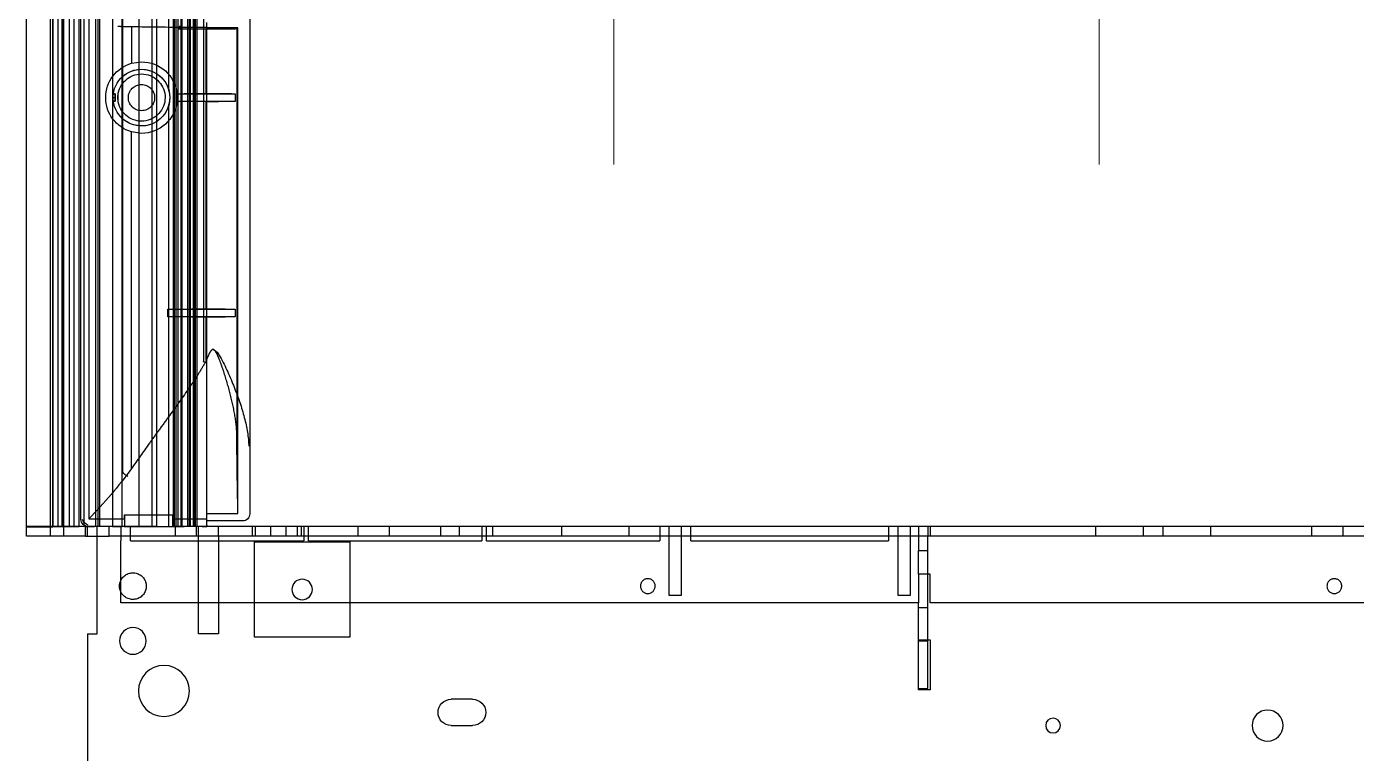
# Model space of a CAD drawing. Extents: x 2698 to 184165, y 3805 to 33846.
# Drawn here: x 162654.11 to 162682, y 29816.48 to 29831.73 of the extents above; entities that cross this region are included whole.
import ezdxf

# ---------------------------------------------------------------- set-up
doc = ezdxf.new("R2010")
doc.units = 0
doc.header["$LTSCALE"] = 2
doc.linetypes.add('HIDDEN2', pattern=[4.7625, 3.175, -1.5875])
doc.layers.get('0').update_dxf_attribs({"color": 252, "linetype": 'CONTINUOUS'})
doc.layers.add('_MCA-0-MIM', color=252, linetype='CONTINUOUS', lineweight=18)
for name, color, linetype in [('JONC_ISOGAINE_20', 252, 'CONTINUOUS'), ('Planogram', 252, 'CONTINUOUS'), ('PROFIL_ALCAN_20°', 252, 'CONTINUOUS'), ('X1A4174D', 252, 'CONTINUOUS'), ('X1A4184', 252, 'CONTINUOUS'), ('X1B4005C', 252, 'CONTINUOUS'), ('X1B4006A', 252, 'CONTINUOUS')]:
    doc.layers.add(name, color=color, linetype=linetype)
doc.styles.get("Standard").update_dxf_attribs({"font": 'arial.ttf'})

# ---------------------------------------------------------------- blocks, each defined once
blk = doc.blocks.new('250 cm kasa')
at = {"ltscale": 25.4}
for p, q in [((34.07, 228.421), (34.07, 126.865)), ((44.244, 228.262), (44.244, 126.865))]:
    blk.add_line(p, q, dxfattribs=at)
at = {"layer": 'JONC_ISOGAINE_20', "linetype": 'HIDDEN2', "ltscale": 25.4}
for p, q in [((55.812, 119.268), (55.812, 239.741)), ((56.064, 119.268), (56.064, 238.904)), ((55.564, 119.268), (55.564, 238.722)), ((55.817, 119.268), (55.817, 237.157)), ((55.464, 119.268), (55.464, 237.031)), ((55.464, 119.268), (55.817, 119.268)), ((55.817, 119.268), (56.015, 119.268))]:
    blk.add_line(p, q, dxfattribs=at)
at = {"layer": 'JONC_ISOGAINE_20', "linetype": 'Continuous', "ltscale": 25.4}
for p, q in [((56.564, 119.268), (56.564, 236.944)), ((56.034, 119.268), (56.015, 119.268)), ((56.564, 119.268), (56.034, 119.268))]:
    blk.add_line(p, q, dxfattribs=at)
at = {"layer": 'PROFIL_ALCAN_20°', "linetype": 'HIDDEN2', "ltscale": 25.4}
for p, q in [((53.484, 119.271), (53.484, 240.271)), ((53.929, 119.271), (53.929, 240.016)), ((54.204, 119.271), (54.204, 240.143)), ((54.754, 119.271), (54.754, 240.143)), ((55.029, 119.271), (55.029, 240.016)), ((55.664, 119.271), (55.664, 238.824)), ((56.014, 119.271), (56.014, 238.906)), ((55.114, 119.271), (55.114, 238.702)), ((52.984, 119.271), (52.984, 237.803)), ((53.024, 119.271), (53.024, 237.739)), ((53.064, 119.271), (53.064, 237.739)), ((53.124, 119.271), (53.124, 237.676)), ((53.137, 119.271), (53.137, 237.792)), ((53.144, 119.271), (53.144, 237.689)), ((53.304, 119.271), (53.304, 237.689)), ((53.311, 237.792), (53.311, 119.271)), ((53.324, 119.271), (53.324, 237.676)), ((53.384, 119.271), (53.384, 237.739)), ((53.424, 119.271), (53.424, 237.739)), ((53.184, 119.271), (53.184, 237.211)), ((53.584, 128.412), (53.584, 237.23)), ((53.834, 119.272), (53.834, 237.23)), ((55.9, 119.271), (55.9, 237.148)), ((55.364, 236.997), (55.364, 119.271)), ((53.034, 119.271), (53.034, 236.776)), ((55.064, 119.271), (55.064, 236.776)), ((53.459, 119.272), (53.459, 131.271)), ((52.784, 119.548), (52.784, 129.736)), ((54.559, 127.84), (54.559, 128.705)), ((53.584, 119.271), (53.584, 128.12)), ((54.559, 119.272), (54.559, 119.422)), ((54.034, 119.271), (53.861, 119.271))]:
    blk.add_line(p, q, dxfattribs=at)
at = {"layer": 'PROFIL_ALCAN_20°', "linetype": 'Continuous', "ltscale": 25.4}
for p, q in [((55.784, 119.271), (55.784, 236.303)), ((56.01, 119.271), (56.01, 236.461)), ((54.559, 128.705), (54.559, 131.271)), ((54.559, 119.422), (54.559, 127.84)), ((52.784, 119.271), (52.784, 119.272)), ((52.884, 119.271), (52.784, 119.271)), ((52.884, 119.271), (53.259, 119.271)), ((53.459, 119.271), (53.259, 119.271)), ((53.459, 119.271), (53.459, 119.272)), ((53.534, 119.271), (53.459, 119.271)), ((53.834, 119.271), (53.534, 119.271)), ((53.834, 119.271), (53.834, 119.272)), ((53.861, 119.271), (53.834, 119.271)), ((54.559, 119.271), (54.559, 119.272)), ((54.759, 119.271), (54.559, 119.271)), ((54.759, 119.271), (55.137, 119.271)), ((55.294, 119.271), (55.137, 119.271)), ((55.294, 119.271), (55.784, 119.271)), ((55.784, 119.271), (56.009, 119.271)), ((56.009, 119.271), (56.01, 119.271))]:
    blk.add_line(p, q, dxfattribs=at)
at = {"layer": 'X1A4174D', "linetype": 'Continuous', "ltscale": 25.4}
for p, q in [((3.984, 119.271), (38.034, 119.271)), ((38.034, 119.271), (38.284, 119.271)), ((38.034, 119.271), (38.034, 118.971)), ((38.284, 119.271), (38.484, 119.271)), ((38.284, 118.971), (38.284, 119.271)), ((38.484, 119.271), (42.634, 119.271)), ((38.484, 119.271), (38.484, 118.971)), ((42.634, 119.271), (42.834, 119.271)), ((42.634, 118.971), (42.634, 119.271)), ((42.834, 119.271), (43.084, 119.271)), ((42.834, 119.271), (42.834, 118.971)), ((43.084, 119.271), (43.284, 119.271)), ((43.084, 118.971), (43.084, 119.271)), ((43.284, 119.271), (46.917, 119.271)), ((43.284, 119.271), (43.284, 118.971)), ((46.917, 119.271), (47.017, 119.271)), ((46.917, 118.971), (46.917, 119.271)), ((47.017, 119.271), (50.651, 119.271)), ((47.017, 119.271), (47.017, 118.971)), ((50.651, 119.271), (50.751, 119.271)), ((50.651, 118.971), (50.651, 119.271)), ((50.751, 119.271), (52.784, 119.271)), ((50.751, 119.271), (50.751, 118.971)), ((53.861, 119.271), (54.384, 119.271)), ((54.384, 119.271), (54.559, 119.271)), ((54.384, 118.971), (54.384, 119.271)), ((54.584, 119.271), (54.584, 118.971)), ((54.834, 119.071), (54.834, 119.271)), ((55.328, 119.071), (55.328, 119.271)), ((55.328, 119.271), (55.784, 119.271)), ((55.784, 119.071), (55.784, 119.271)), ((55.784, 119.271), (56.009, 119.271)), ((56.066, 119.071), (56.066, 119.268)), ((56.564, 119.071), (56.564, 119.268)), ((38.034, 119.071), (38.284, 119.071)), ((38.034, 118.971), (38.034, 117.821)), ((38.284, 117.821), (38.284, 118.971)), ((38.484, 119.071), (42.634, 119.071)), ((42.634, 118.971), (38.484, 118.971)), ((42.834, 119.071), (43.084, 119.071)), ((42.834, 118.971), (42.834, 117.821)), ((43.084, 117.821), (43.084, 118.971)), ((43.284, 119.071), (46.917, 119.071)), ((46.917, 118.971), (43.284, 118.971)), ((47.017, 119.071), (50.651, 119.071)), ((50.651, 118.971), (47.017, 118.971)), ((50.751, 119.071), (54.384, 119.071)), ((54.384, 118.971), (50.751, 118.971)), ((52.539, 119.071), (52.539, 118.971)), ((52.959, 118.971), (52.959, 119.071)), ((54.584, 119.071), (54.834, 119.071)), ((54.584, 117.671), (54.584, 118.971)), ((55.328, 119.071), (54.834, 119.071)), ((55.084, 118.971), (55.084, 119.071)), ((55.084, 117.021), (55.084, 118.971)), ((55.328, 119.071), (55.784, 119.071)), ((55.784, 119.071), (56.066, 119.071)), ((56.066, 119.071), (56.564, 119.071)), ((37.609, 117.671), (37.609, 118.271)), ((37.609, 118.271), (37.859, 118.271)), ((37.859, 118.271), (37.859, 117.671)), ((38.034, 117.821), (38.284, 117.821)), ((42.834, 117.821), (43.084, 117.821)), ((3.984, 117.671), (37.609, 117.671)), ((37.859, 117.671), (54.584, 117.671)), ((49.784, 117.671), (49.784, 116.951)), ((51.784, 116.951), (51.784, 117.671)), ((52.539, 117.671), (52.539, 117.021)), ((52.959, 117.021), (52.959, 117.671)), ((37.659, 116.896), (37.609, 116.896)), ((37.609, 116.896), (37.609, 115.846)), ((49.784, 116.951), (51.784, 116.951)), ((52.539, 117.021), (52.959, 117.021)), ((55.284, 117.021), (55.084, 117.021)), ((55.284, 117.021), (55.284, 95.271)), ((37.609, 115.846), (37.859, 115.846)), ((37.859, 115.846), (37.859, 115.871)), ((47.209, 115.646), (47.659, 115.646)), ((47.659, 115.096), (47.209, 115.096))]:
    blk.add_line(p, q, dxfattribs=at)
at = {"layer": 'X1A4174D', "linetype": 'HIDDEN2', "ltscale": 25.4}
for p, q in [((28.959, 119.271), (28.959, 119.071)), ((29.609, 119.071), (29.609, 119.271)), ((31.734, 119.271), (31.734, 119.071)), ((32.734, 119.271), (32.734, 119.071)), ((33.134, 119.071), (33.134, 119.271)), ((34.134, 119.071), (34.134, 119.271)), ((37.609, 119.271), (37.609, 119.071)), ((37.859, 119.271), (37.859, 119.071)), ((43.934, 119.271), (43.934, 119.071)), ((45.334, 119.071), (45.334, 119.271)), ((46.784, 119.071), (46.784, 119.271)), ((47.484, 119.071), (47.484, 119.271)), ((47.884, 119.271), (47.884, 119.071)), ((48.959, 119.271), (48.959, 119.071)), ((49.609, 119.071), (49.609, 119.271)), ((50.804, 119.271), (50.804, 119.071)), ((50.884, 119.071), (50.884, 119.271)), ((51.129, 119.271), (51.129, 119.071)), ((51.439, 119.071), (51.439, 119.271)), ((51.764, 119.071), (51.764, 119.271)), ((51.834, 119.271), (51.834, 119.071)), ((52.539, 119.071), (52.539, 119.271)), ((52.959, 119.071), (52.959, 119.271)), ((53.009, 119.271), (53.009, 119.071)), ((53.439, 119.071), (53.439, 119.271)), ((53.834, 119.271), (53.861, 119.271)), ((55.084, 119.071), (55.084, 119.271)), ((55.284, 119.071), (55.284, 119.271)), ((55.328, 119.271), (55.294, 119.271)), ((56.009, 119.271), (56.066, 119.271)), ((56.066, 119.268), (56.066, 119.271)), ((56.066, 119.271), (56.564, 119.271)), ((3.984, 119.071), (38.034, 119.071)), ((38.284, 119.071), (38.484, 119.071)), ((42.634, 119.071), (42.834, 119.071)), ((43.084, 119.071), (43.284, 119.071)), ((46.917, 119.071), (47.017, 119.071)), ((51.784, 118.951), (49.784, 118.951)), ((49.784, 118.951), (49.784, 117.671)), ((50.651, 119.071), (50.751, 119.071)), ((51.784, 117.671), (51.784, 118.951)), ((52.539, 118.971), (52.539, 117.671)), ((52.959, 117.671), (52.959, 118.971)), ((54.384, 119.071), (54.584, 119.071)), ((37.859, 116.896), (37.659, 116.896))]:
    blk.add_line(p, q, dxfattribs=at)
for centre in [(29.134, 118.021), (43.534, 118.021)]:
    blk.add_circle(centre, 0.155, dxfattribs=at)
at = {"layer": 'X1A4174D', "linetype": 'Continuous', "ltscale": 25.4}
for centre, radius in [((50.784, 117.951), 0.215), ((54.334, 116.871), 0.28), ((53.684, 115.821), 0.535), ((30.534, 115.096), 0.325), ((35.034, 115.096), 0.155)]:
    blk.add_circle(centre, radius, dxfattribs=at)
at = {"layer": 'X1A4174D', "linetype": 'HIDDEN2', "ltscale": 25.4}
blk.add_arc((54.334, 118.021), 0.28, 26.7655, 333.2345, dxfattribs=at)
at = {"layer": 'X1A4174D', "linetype": 'Continuous', "ltscale": 25.4}
for centre, radius, start, end in [((54.334, 118.021), 0.28, 0, 26.7655), ((54.334, 118.021), 0.28, 333.2345, 0), ((47.209, 115.371), 0.275, 90, 270), ((47.659, 115.371), 0.275, 270, 90)]:
    blk.add_arc(centre, radius, start, end, dxfattribs=at)
at = {"layer": 'X1A4184', "linetype": 'HIDDEN2', "ltscale": 25.4}
for p, q in [((37.659, 119.271), (37.659, 119.071)), ((37.659, 118.771), (37.659, 119.071)), ((37.859, 119.071), (37.859, 118.771)), ((37.659, 118.271), (37.659, 118.771)), ((37.859, 118.771), (37.659, 118.771)), ((37.859, 118.271), (37.859, 118.771)), ((37.859, 116.871), (37.659, 116.871))]:
    blk.add_line(p, q, dxfattribs=at)
at = {"layer": 'X1A4184', "linetype": 'Continuous', "ltscale": 25.4}
for p, q in [((37.659, 117.571), (37.659, 118.271)), ((37.659, 115.871), (37.659, 117.571)), ((37.859, 117.571), (37.659, 117.571)), ((37.859, 117.571), (37.859, 117.671)), ((37.859, 115.871), (37.859, 117.571)), ((37.859, 115.871), (37.659, 115.871))]:
    blk.add_line(p, q, dxfattribs=at)
at = {"layer": 'X1B4005C', "linetype": 'Continuous', "ltscale": 25.4}
for p, q in [((51.884, 132.122), (51.884, 119.537)), ((52.856, 132.122), (52.856, 122.735)), ((54.544, 128.72), (54.544, 132.121)), ((55.423, 119.412), (55.423, 132.121)), ((54.699, 128.345), (54.744, 128.345)), ((54.699, 128.197), (54.744, 128.197)), ((54.544, 120.413), (54.544, 127.822)), ((54.544, 120.409), (54.544, 120.413)), ((52.032, 119.388), (52.784, 119.388)), ((52.784, 119.302), (52.784, 119.422)), ((52.784, 119.302), (52.784, 119.272)), ((52.784, 119.272), (53.494, 119.272)), ((54.514, 119.272), (53.494, 119.272)), ((54.514, 119.272), (55.285, 119.272))]:
    blk.add_line(p, q, dxfattribs=at)
at = {"layer": 'X1B4005C', "linetype": 'HIDDEN2', "ltscale": 25.4}
for p, q in [((55.258, 130.219), (55.258, 119.436)), ((52.131, 129.736), (52.784, 129.736)), ((52.131, 119.548), (52.131, 129.736)), ((52.154, 129.713), (52.131, 129.736)), ((52.154, 129.713), (52.154, 121.17)), ((52.784, 129.736), (52.784, 129.846)), ((52.784, 129.739), (53.346, 129.739)), ((52.795, 128.356), (52.795, 129.705)), ((53.346, 129.739), (53.346, 129.774)), ((53.346, 129.774), (53.377, 129.743)), ((53.346, 129.739), (53.377, 129.708)), ((53.377, 129.708), (53.377, 129.743)), ((54.364, 129.755), (54.364, 128.991)), ((54.364, 128.991), (54.154, 129.021)), ((53.408, 128.351), (52.188, 128.351)), ((52.188, 128.351), (52.188, 128.191)), ((53.408, 128.353), (53.408, 128.351)), ((54.699, 128.271), (54.699, 128.345)), ((52.188, 128.191), (53.408, 128.191)), ((52.795, 123.837), (52.795, 128.186)), ((53.408, 128.191), (53.408, 128.189)), ((54.699, 128.197), (54.699, 128.271)), ((54.154, 127.521), (54.364, 127.551)), ((54.364, 120.486), (54.364, 127.551)), ((53.6, 123.831), (52.188, 123.831)), ((52.188, 123.831), (52.188, 123.671)), ((52.188, 123.671), (53.6, 123.671)), ((52.795, 122.759), (52.795, 123.666)), ((53.6, 123.671), (53.6, 123.831)), ((52.784, 119.548), (52.131, 119.548)), ((52.784, 119.537), (52.784, 119.548)), ((52.784, 119.422), (52.784, 119.537)), ((53.497, 119.436), (52.784, 119.436)), ((53.497, 119.52), (53.497, 119.436)), ((54.511, 119.52), (53.497, 119.52)), ((53.497, 119.422), (53.497, 119.436)), ((53.504, 119.52), (53.504, 119.272)), ((54.504, 119.272), (54.504, 119.52)), ((54.511, 119.436), (54.511, 119.52)), ((55.258, 119.436), (54.511, 119.436)), ((54.511, 119.436), (54.511, 119.422))]:
    blk.add_line(p, q, dxfattribs=at)
for centre, radius, start, end in [((54.154, 128.271), 0.75, 90, 173.7487), ((54.154, 128.271), 0.75, 286.2608, 73.7392), ((54.154, 128.271), 0.75, 173.8768, 186.1232), ((54.154, 128.271), 0.275, 90, 270), ((54.154, 128.271), 0.275, 270, 90), ((54.154, 128.271), 0.75, 186.2513, 270), ((61.799, 125.907), 9.201, 216.0916, 224.691)]:
    blk.add_arc(centre, radius, start, end, dxfattribs=at)
at = {"layer": 'X1B4005C', "linetype": 'Continuous', "ltscale": 25.4}
for centre, radius, start, end in [((54.154, 128.271), 0.595, 90, 270), ((54.154, 128.271), 0.595, 49.0448, 90), ((54.154, 128.271), 0.595, 310.9552, 49.0448), ((54.154, 128.271), 0.595, 270, 310.9552), ((52.235, 123.952), 1.373, 295.1882, 296.7063), ((54.305, 120.592), 0.301, 296.0527, 322.5126), ((52.032, 119.537), 0.149, 180, 270.0174), ((55.274, 119.421), 0.149, 270.0449, 0.4948), ((55.201, 119.495), 0.207, 290.7064, 338.9945)]:
    blk.add_arc(centre, radius, start, end, dxfattribs=at)
at = {"layer": 'X1B4005C', "linetype": 'HIDDEN2', "ltscale": 25.4}
for centre, major_axis, start_param, end_param in [((52.654, 129.713), (0.5, 0), 3.159046, 4.712389), ((52.654, 129.713), (0.5, 0), 4.712389, 4.998063), ((52.144, 129.757), (3.05, 0), 4.927454, 5.128636), ((52.144, 129.792), (3.05, 0), 5.128636, 5.527656), ((48.294, 129.86), (8.549, 0), 5.501824, 5.550472), ((52.654, 128.348), (-0.5, 0), 4.712389, 5.914917), ((52.654, 128.348), (0.5, 0), 1.285122, 1.570796), ((52.144, 128.304), (3.05, 0), 1.143277, 1.355732), ((52.654, 128.194), (-0.5, 0), 0.368268, 1.570796), ((52.654, 128.194), (-0.5, 0), 1.570796, 1.85647), ((52.144, 128.238), (3.05, 0), 4.927454, 5.139908), ((52.654, 123.828), (-0.5, 0), 4.712389, 5.914917), ((52.654, 123.675), (-0.5, 0), 0.368268, 1.570796), ((52.654, 123.828), (0.5, 0), 1.285122, 1.570796), ((52.654, 123.675), (-0.5, 0), 1.570796, 1.85647), ((52.144, 123.785), (3.05, 0), 1.073108, 1.355732), ((52.144, 123.718), (3.05, 0), 4.927454, 5.210077), ((52.08, 123.294), (0, -4.75), 0.662052, 1.107241), ((53.494, 119.422), (0, 0.15), 3.138638, 4.712389), ((54.514, 119.422), (0, 0.15), 1.570796, 3.144547)]:
    blk.add_ellipse(centre, major_axis=major_axis, ratio=0.017455, start_param=start_param, end_param=end_param, dxfattribs=at)
at = {"layer": 'X1B4005C', "linetype": 'Continuous', "ltscale": 25.4}
for points, knots in [([(52.654, 122.983), (52.651, 122.983), (52.649, 122.982), (52.638, 122.981), (52.63, 122.978), (52.608, 122.967), (52.596, 122.956), (52.574, 122.934), (52.564, 122.922), (52.537, 122.885), (52.521, 122.86), (52.475, 122.782), (52.448, 122.729), (52.395, 122.622), (52.37, 122.569), (52.298, 122.408), (52.253, 122.301), (52.169, 122.088), (52.129, 121.982), (52.057, 121.77), (52.025, 121.664), (51.97, 121.455), (51.947, 121.352), (51.915, 121.151), (51.905, 121.052), (51.904, 120.956)], [0, 0, 0, 0, 0.002913, 0.002913, 0.012409, 0.012409, 0.031402, 0.031402, 0.050394, 0.050394, 0.088378, 0.088378, 0.164346, 0.164346, 0.240315, 0.240315, 0.392252, 0.392252, 0.544189, 0.544189, 0.696126, 0.696126, 0.848063, 0.848063, 1, 1, 1, 1]), ([(52.853, 122.725), (52.853, 122.725), (52.854, 122.726), (52.855, 122.727), (52.856, 122.73), (52.856, 122.732), (52.856, 122.734), (52.856, 122.735)], [0, 0, 0, 0, 0.134911, 0.29178, 0.483864, 0.718568, 1, 1, 1, 1])]:
    blk.add_open_spline(points, degree=3, knots=knots, dxfattribs=at)
at = {"layer": 'X1B4005C', "linetype": 'HIDDEN2', "ltscale": 25.4}
for points, knots in [([(52.154, 121.17), (52.155, 121.319), (52.173, 121.47), (52.224, 121.774), (52.259, 121.929), (52.341, 122.24), (52.388, 122.396), (52.465, 122.63), (52.493, 122.707), (52.538, 122.823), (52.554, 122.861), (52.583, 122.916), (52.593, 122.934), (52.617, 122.968), (52.633, 122.986), (52.654, 122.986)], [0, 0, 0, 0, 0.25, 0.25, 0.5, 0.5, 0.75, 0.75, 0.875, 0.875, 0.9375, 0.9375, 0.96875, 0.96875, 1, 1, 1, 1]), ([(52.654, 122.986), (52.66, 122.986), (52.666, 122.984), (52.676, 122.979), (52.681, 122.975), (52.693, 122.964), (52.701, 122.955), (52.72, 122.926), (52.731, 122.906), (52.761, 122.844), (52.778, 122.801), (52.795, 122.759)], [0, 0, 0, 0, 0.0625, 0.0625, 0.125, 0.125, 0.25, 0.25, 0.5, 0.5, 1, 1, 1, 1]), ([(52.795, 122.759), (52.823, 122.704), (52.853, 122.651), (52.915, 122.547), (52.947, 122.496), (53.044, 122.343), (53.111, 122.244), (53.313, 121.951), (53.451, 121.76), (53.655, 121.479), (53.723, 121.385), (53.857, 121.2), (53.923, 121.108), (54.119, 120.836), (54.245, 120.659), (54.364, 120.486)], [0, 0, 0, 0, 0.0625, 0.0625, 0.125, 0.125, 0.25, 0.25, 0.5, 0.5, 0.625, 0.625, 0.75, 0.75, 1, 1, 1, 1])]:
    blk.add_open_spline(points, degree=3, knots=knots, dxfattribs=at)
at = {"layer": 'X1B4006A', "linetype": 'Continuous', "ltscale": 25.4}
blk.add_line((54.544, 127.822), (54.544, 128.72), dxfattribs=at)
at = {"layer": 'X1B4006A', "linetype": 'HIDDEN2', "ltscale": 25.4}
for p, q in [((54.64, 128.176), (54.64, 128.366)), ((54.649, 128.271), (54.64, 128.366)), ((54.704, 128.35), (54.743, 128.35)), ((54.704, 128.271), (54.704, 128.35)), ((54.64, 128.176), (54.649, 128.271)), ((54.749, 128.271), (54.704, 128.271)), ((54.704, 128.192), (54.704, 128.271)), ((54.704, 128.192), (54.743, 128.192))]:
    blk.add_line(p, q, dxfattribs=at)
at = {"layer": 'X1B4006A', "linetype": 'Continuous', "ltscale": 25.4}
for start, end in [(49.0302, 180), (0, 49.0302), (180, 310.9698), (310.9698, 0)]:
    blk.add_arc((54.154, 128.271), 0.595, start, end, dxfattribs=at)
at = {"layer": 'X1B4006A', "linetype": 'HIDDEN2', "ltscale": 25.4}
for radius, start, end in [(0.496, 11.0089, 180), (0.495, 180, 348.9911)]:
    blk.add_arc((54.154, 128.271), radius, start, end, dxfattribs=at)
at = {"layer": 'Planogram'}
for tag, p, height in [('KILITLI', (5.016, 93.53), 0.1), ('ALAN', (5.016, 92.53), 0.5), ('TIP', (5.016, 91.53), 0.5), ('ALT_TIP', (5.016, 90.53), 0.5), ('TANIM', (5.016, 89.53), 0.5), ('ALT_TANIM', (5.016, 88.53), 0.5), ('KAPAK', (5.016, 87.53), 0.5), ('YAPI', (5.016, 86.53), 0.5), ('KULLANIM_SEKLI', (5.016, 85.53), 0.5), ('KULLANIM', (5.016, 84.53), 0.5), ('DERINLIK', (5.016, 83.53), 0.5), ('UZUNLUK', (5.016, 82.53), 0.5), ('YUKSEKLIK', (5.016, 81.53), 0.5)]:
    blk.add_attdef(tag, p, '', height=height, dxfattribs=at)
blk = doc.blocks.new('ZEMİN KAT')
at = {"linetype": 'Continuous', "xscale": -1}
blk.add_blockref('250 cm kasa', (170137.235, 29701.972), dxfattribs=at)
for tag, p in [('PLN_ID', (172923.071, 31560.205)), ('FORMAT', (174194.753, 31176.896)), ('UNITE_SAYISI', (174194.947, 31176.653)), ('PLANOGRAM_ADI', (174195.276, 31176.24)), ('GRUP', (174195.113, 31176.44)), ('PLN_ID', (173932.962, 31088.798)), ('FORMAT', (173764.03, 30846.269)), ('UNITE_SAYISI', (173764.224, 30846.027)), ('PLANOGRAM_ADI', (173764.554, 30845.614)), ('GRUP', (173764.39, 30845.814)), ('PLN_ID', (173765.431, 30824.232)), ('PLN_ID', (173999.902, 30002.656)), ('FORMAT', (170580.585, 29917.484)), ('UNITE_SAYISI', (170580.779, 29917.241)), ('PLANOGRAM_ADI', (170581.108, 29916.829)), ('GRUP', (170580.944, 29917.028)), ('PLN_ID', (170581.986, 29895.446)), ('FORMAT', (169488.772, 29510.59)), ('UNITE_SAYISI', (169488.966, 29510.348)), ('PLANOGRAM_ADI', (169489.295, 29509.935)), ('GRUP', (169489.132, 29510.135)), ('PLN_ID', (169490.173, 29488.553)), ('FORMAT', (173143.412, 29324.401)), ('UNITE_SAYISI', (173143.606, 29324.158)), ('PLANOGRAM_ADI', (173143.935, 29323.746)), ('GRUP', (173143.772, 29323.945)), ('PLN_ID', (173144.813, 29302.363))]:
    blk.add_attdef(tag, p, '', height=0.162, rotation=35.4182)
at = {"color": 252}
for tag, p in [('FORMAT', (173517.626, 30361.883)), ('UNITE_SAYISI', (173517.821, 30361.641)), ('PLANOGRAM_ADI', (173518.15, 30361.228)), ('GRUP', (173517.986, 30361.428)), ('PLN_ID', (173519.027, 30339.846)), ('UNITE_SAYISI', (174014.903, 29570.973)), ('FORMAT', (174014.709, 29571.216)), ('PLANOGRAM_ADI', (174015.232, 29570.561)), ('GRUP', (174015.068, 29570.76)), ('PLN_ID', (174016.11, 29549.178))]:
    blk.add_attdef(tag, p, '', height=0.162, rotation=35.4182, dxfattribs=at)
at = {"layer": 'Planogram'}
for tag, p, height, rotation in [('YUKSEKLIK', (172905.049, 31699.573), 0.5, 180), ('YUKSEKLIK', (173410.049, 31699.573), 0.5, 180), ('UZUNLUK', (172905.049, 31698.573), 0.5, 180), ('UZUNLUK', (173410.049, 31698.573), 0.5, 180), ('DERINLIK', (172905.049, 31697.573), 0.5, 180), ('DERINLIK', (173410.049, 31697.573), 0.5, 180), ('KULLANIM', (172905.049, 31696.573), 0.5, 180), ('KULLANIM', (173410.049, 31696.573), 0.5, 180), ('KULLANIM_SEKLI', (172905.049, 31695.573), 0.5, 180), ('KULLANIM_SEKLI', (173410.049, 31695.573), 0.5, 180), ('YAPI', (172905.049, 31694.573), 0.5, 180), ('YAPI', (173410.049, 31694.573), 0.5, 180), ('KAPAK', (172905.049, 31693.573), 0.5, 180), ('KAPAK', (173410.049, 31693.573), 0.5, 180), ('ALT_TANIM', (172905.049, 31692.573), 0.5, 180), ('ALT_TANIM', (173410.049, 31692.573), 0.5, 180), ('TANIM', (172905.049, 31691.573), 0.5, 180), ('TANIM', (173410.049, 31691.573), 0.5, 180), ('ALT_TIP', (172905.049, 31690.573), 0.5, 180), ('ALT_TIP', (173410.049, 31690.573), 0.5, 180), ('TIP', (172905.049, 31689.573), 0.5, 180), ('TIP', (173410.049, 31689.573), 0.5, 180), ('ALAN', (172905.049, 31688.573), 0.5, 180), ('ALAN', (173410.049, 31688.573), 0.5, 180), ('KILITLI', (172905.049, 31687.573), 0.1, 180), ('KILITLI', (173410.049, 31687.573), 0.1, 180), ('YUKSEKLIK', (173413.391, 31616), 0.5, 270), ('UZUNLUK', (173414.391, 31616), 0.5, 270), ('DERINLIK', (173415.391, 31616), 0.5, 270), ('KULLANIM', (173416.391, 31616), 0.5, 270), ('KULLANIM_SEKLI', (173417.391, 31616), 0.5, 270), ('YAPI', (173418.391, 31616), 0.5, 270), ('KAPAK', (173419.391, 31616), 0.5, 270), ('ALT_TANIM', (173420.391, 31616), 0.5, 270), ('TANIM', (173421.391, 31616), 0.5, 270), ('ALT_TIP', (173422.391, 31616), 0.5, 270), ('TIP', (173423.391, 31616), 0.5, 270), ('ALAN', (173424.391, 31616), 0.5, 270), ('KILITLI', (173425.391, 31616), 0.1, 270), ('YUKSEKLIK', (173511.98, 31599.425), 0.5, 180), ('YUKSEKLIK', (174141.98, 31599.425), 0.5, 180), ('UZUNLUK', (173511.98, 31598.425), 0.5, 180), ('UZUNLUK', (174141.98, 31598.425), 0.5, 180), ('DERINLIK', (173511.98, 31597.425), 0.5, 180), ('DERINLIK', (174141.98, 31597.425), 0.5, 180), ('KULLANIM', (173511.98, 31596.425), 0.5, 180), ('KULLANIM', (174141.98, 31596.425), 0.5, 180), ('KULLANIM_SEKLI', (173511.98, 31595.425), 0.5, 180), ('KULLANIM_SEKLI', (174141.98, 31595.425), 0.5, 180), ('YAPI', (173511.98, 31594.425), 0.5, 180), ('YAPI', (174141.98, 31594.425), 0.5, 180), ('KAPAK', (173511.98, 31593.425), 0.5, 180), ('KAPAK', (174141.98, 31593.425), 0.5, 180), ('ALT_TANIM', (173511.98, 31592.425), 0.5, 180), ('ALT_TANIM', (174141.98, 31592.425), 0.5, 180), ('TANIM', (173511.98, 31591.425), 0.5, 180), ('TANIM', (174141.98, 31591.425), 0.5, 180), ('ALT_TIP', (173511.98, 31590.425), 0.5, 180), ('ALT_TIP', (174141.98, 31590.425), 0.5, 180), ('TIP', (173511.98, 31589.425), 0.5, 180), ('TIP', (174141.98, 31589.425), 0.5, 180), ('ALAN', (173511.98, 31588.425), 0.5, 180), ('ALAN', (174141.98, 31588.425), 0.5, 180), ('KILITLI', (173511.98, 31587.425), 0.1, 180), ('KILITLI', (174141.98, 31587.425), 0.1, 180), ('YUKSEKLIK', (173413.391, 31517), 0.5, 270), ('UZUNLUK', (173414.391, 31517), 0.5, 270), ('DERINLIK', (173415.391, 31517), 0.5, 270), ('KULLANIM', (173416.391, 31517), 0.5, 270), ('KULLANIM_SEKLI', (173417.391, 31517), 0.5, 270), ('YAPI', (173418.391, 31517), 0.5, 270), ('KAPAK', (173419.391, 31517), 0.5, 270), ('ALT_TANIM', (173420.391, 31517), 0.5, 270), ('TANIM', (173421.391, 31517), 0.5, 270), ('ALT_TIP', (173422.391, 31517), 0.5, 270), ('TIP', (173423.391, 31517), 0.5, 270), ('ALAN', (173424.391, 31517), 0.5, 270), ('KILITLI', (173425.391, 31517), 0.1, 270), ('YUKSEKLIK', (174167.324, 31514.106), 0.5, 270), ('YAPI', (174172.324, 31514.106), 0.5, 270), ('ALT_TANIM', (174174.324, 31514.106), 0.5, 270), ('TANIM', (174175.324, 31514.106), 0.5, 270), ('ALT_TIP', (174176.324, 31514.106), 0.5, 270), ('TIP', (174177.324, 31514.106), 0.5, 270), ('ALAN', (174178.324, 31514.106), 0.5, 270), ('KILITLI', (174179.324, 31514.106), 0.1, 270), ('UZUNLUK', (174168.324, 31514.106), 0.5, 270), ('DERINLIK', (174169.324, 31514.106), 0.5, 270), ('KULLANIM', (174170.324, 31514.106), 0.5, 270), ('KULLANIM_SEKLI', (174171.324, 31514.106), 0.5, 270), ('KAPAK', (174173.324, 31514.106), 0.5, 270), ('KULLANIM_SEKLI', (174251.897, 31259.106), 0.5, 90), ('ALT_TANIM', (174248.897, 31259.106), 0.5, 90), ('YUKSEKLIK', (174255.897, 31259.106), 0.5, 90), ('KULLANIM', (174252.897, 31259.106), 0.5, 90), ('DERINLIK', (174253.897, 31259.106), 0.5, 90), ('UZUNLUK', (174254.897, 31259.106), 0.5, 90), ('ALT_TIP', (174246.897, 31259.106), 0.5, 90), ('KAPAK', (174249.897, 31259.106), 0.5, 90), ('TANIM', (174247.897, 31259.106), 0.5, 90), ('ALAN', (174244.897, 31259.106), 0.5, 90), ('YAPI', (174250.897, 31259.106), 0.5, 90), ('TIP', (174245.897, 31259.106), 0.5, 90), ('KILITLI', (174243.897, 31259.106), 0.1, 90), ('KULLANIM_SEKLI', (173992.31, 30934.241), 0.5, 90), ('YUKSEKLIK', (173996.31, 30934.241), 0.5, 90), ('ALT_TANIM', (173989.31, 30934.241), 0.5, 90), ('KULLANIM', (173993.31, 30934.241), 0.5, 90), ('UZUNLUK', (173995.31, 30934.241), 0.5, 90), ('DERINLIK', (173994.31, 30934.241), 0.5, 90), ('ALT_TIP', (173987.31, 30934.241), 0.5, 90), ('KAPAK', (173990.31, 30934.241), 0.5, 90), ('TANIM', (173988.31, 30934.241), 0.5, 90), ('ALAN', (173985.31, 30934.241), 0.5, 90), ('YAPI', (173991.31, 30934.241), 0.5, 90), ('TIP', (173986.31, 30934.241), 0.5, 90), ('KILITLI', (173984.31, 30934.241), 0.1, 90), ('YUKSEKLIK', (173907.737, 30934.241), 0.5, 270), ('UZUNLUK', (173908.737, 30934.241), 0.5, 270), ('DERINLIK', (173909.737, 30934.241), 0.5, 270), ('KULLANIM', (173910.737, 30934.241), 0.5, 270), ('KULLANIM_SEKLI', (173911.737, 30934.241), 0.5, 270), ('YAPI', (173912.737, 30934.241), 0.5, 270), ('KAPAK', (173913.737, 30934.241), 0.5, 270), ('ALT_TANIM', (173914.737, 30934.241), 0.5, 270), ('TANIM', (173915.737, 30934.241), 0.5, 270), ('ALT_TIP', (173916.737, 30934.241), 0.5, 270), ('TIP', (173917.737, 30934.241), 0.5, 270), ('ALAN', (173918.737, 30934.241), 0.5, 270), ('KILITLI', (173919.737, 30934.241), 0.1, 270), ('YUKSEKLIK', (169421.807, 30001.884), 0.5, 270), ('UZUNLUK', (169422.807, 30001.884), 0.5, 270), ('DERINLIK', (169423.807, 30001.884), 0.5, 270), ('KULLANIM', (169424.807, 30001.884), 0.5, 270), ('KULLANIM_SEKLI', (169425.807, 30001.884), 0.5, 270), ('YAPI', (169426.807, 30001.884), 0.5, 270), ('KAPAK', (169427.807, 30001.884), 0.5, 270), ('ALT_TANIM', (169428.807, 30001.884), 0.5, 270), ('TANIM', (169429.807, 30001.884), 0.5, 270), ('ALT_TIP', (169430.807, 30001.884), 0.5, 270), ('TIP', (169431.807, 30001.884), 0.5, 270), ('ALAN', (169432.807, 30001.884), 0.5, 270), ('KILITLI', (169433.807, 30001.884), 0.1, 270), ('YUKSEKLIK', (169420.379, 29996.884), 0.5, 270), ('UZUNLUK', (169421.379, 29996.884), 0.5, 270), ('DERINLIK', (169422.379, 29996.884), 0.5, 270), ('KULLANIM', (169423.379, 29996.884), 0.5, 270), ('KULLANIM_SEKLI', (169424.379, 29996.884), 0.5, 270), ('YAPI', (169425.379, 29996.884), 0.5, 270), ('KAPAK', (169426.379, 29996.884), 0.5, 270), ('ALT_TANIM', (169427.379, 29996.884), 0.5, 270), ('TANIM', (169428.379, 29996.884), 0.5, 270), ('ALT_TIP', (169429.379, 29996.884), 0.5, 270), ('TIP', (169430.379, 29996.884), 0.5, 270), ('ALAN', (169431.379, 29996.884), 0.5, 270), ('KILITLI', (169432.379, 29996.884), 0.1, 270), ('YUKSEKLIK', (169420.379, 29746.884), 0.5, 270), ('UZUNLUK', (169421.379, 29746.884), 0.5, 270), ('DERINLIK', (169422.379, 29746.884), 0.5, 270), ('KULLANIM', (169423.379, 29746.884), 0.5, 270), ('KULLANIM_SEKLI', (169424.379, 29746.884), 0.5, 270), ('YAPI', (169425.379, 29746.884), 0.5, 270), ('KAPAK', (169426.379, 29746.884), 0.5, 270), ('ALT_TANIM', (169427.379, 29746.884), 0.5, 270), ('TANIM', (169428.379, 29746.884), 0.5, 270), ('ALT_TIP', (169429.379, 29746.884), 0.5, 270), ('TIP', (169430.379, 29746.884), 0.5, 270), ('ALAN', (169431.379, 29746.884), 0.5, 270), ('KILITLI', (169432.379, 29746.884), 0.1, 270), ('ALT_TANIM', (169428.807, 29496.884), 0.5, 270), ('ALT_TIP', (169430.807, 29496.884), 0.5, 270), ('ALAN', (169432.807, 29496.884), 0.5, 270), ('YUKSEKLIK', (169421.807, 29496.884), 0.5, 270), ('UZUNLUK', (169422.807, 29496.884), 0.5, 270), ('DERINLIK', (169423.807, 29496.884), 0.5, 270), ('KULLANIM', (169424.807, 29496.884), 0.5, 270), ('KULLANIM_SEKLI', (169425.807, 29496.884), 0.5, 270), ('YAPI', (169426.807, 29496.884), 0.5, 270), ('KAPAK', (169427.807, 29496.884), 0.5, 270), ('TANIM', (169429.807, 29496.884), 0.5, 270), ('TIP', (169431.807, 29496.884), 0.5, 270), ('KILITLI', (169433.807, 29496.884), 0.1, 270)]:
    blk.add_attdef(tag, p, '', height=height, rotation=rotation, dxfattribs=at)
for tag, p, height in [('KILITLI', (173761.98, 31527.632), 0.1), ('ALAN', (173761.98, 31526.632), 0.5), ('TIP', (173761.98, 31525.632), 0.5), ('ALT_TIP', (173761.98, 31524.632), 0.5), ('TANIM', (173761.98, 31523.632), 0.5), ('ALT_TANIM', (173761.98, 31522.632), 0.5), ('KILITLI', (173511.98, 31522.852), 0.1), ('ALAN', (173511.98, 31521.852), 0.5), ('KAPAK', (173761.98, 31521.632), 0.5), ('TIP', (173511.98, 31520.852), 0.5), ('YAPI', (173761.98, 31520.632), 0.5), ('ALT_TIP', (173511.98, 31519.852), 0.5), ('KULLANIM_SEKLI', (173761.98, 31519.632), 0.5), ('TANIM', (173511.98, 31518.852), 0.5), ('KULLANIM', (173761.98, 31518.632), 0.5), ('ALT_TANIM', (173511.98, 31517.852), 0.5), ('DERINLIK', (173761.98, 31517.632), 0.5), ('KAPAK', (173511.98, 31516.852), 0.5), ('UZUNLUK', (173761.98, 31516.632), 0.5), ('YAPI', (173511.98, 31515.852), 0.5), ('YUKSEKLIK', (173761.98, 31515.632), 0.5), ('KULLANIM_SEKLI', (173511.98, 31514.852), 0.5), ('KULLANIM', (173511.98, 31513.852), 0.5), ('DERINLIK', (173511.98, 31512.852), 0.5), ('UZUNLUK', (173511.98, 31511.852), 0.5), ('YUKSEKLIK', (173511.98, 31510.852), 0.5), ('KILITLI', (173279.274, 29267.907), 0.1), ('ALAN', (173279.274, 29266.907), 0.5), ('TIP', (173279.274, 29265.907), 0.5), ('ALT_TIP', (173279.274, 29264.907), 0.5), ('TANIM', (173279.274, 29263.907), 0.5), ('ALT_TANIM', (173279.274, 29262.907), 0.5), ('KAPAK', (173279.274, 29261.907), 0.5), ('YAPI', (173279.274, 29260.907), 0.5), ('KULLANIM_SEKLI', (173279.274, 29259.907), 0.5), ('KULLANIM', (173279.274, 29258.907), 0.5), ('DERINLIK', (173279.274, 29257.907), 0.5), ('UZUNLUK', (173279.274, 29256.907), 0.5), ('YUKSEKLIK', (173279.274, 29255.907), 0.5)]:
    blk.add_attdef(tag, p, '', height=height, dxfattribs=at)
at = {"layer": 'Planogram', "color": 252}
for tag, p, height in [('KILITLI', (173023.253, 31230.959), 0.1), ('KILITLI', (173383.379, 31230.959), 0.1), ('ALAN', (173023.253, 31229.959), 0.5), ('ALAN', (173383.379, 31229.959), 0.5), ('TIP', (173023.253, 31228.959), 0.5), ('TIP', (173383.379, 31228.959), 0.5), ('ALT_TIP', (173023.253, 31227.959), 0.5), ('ALT_TIP', (173383.379, 31227.959), 0.5), ('TANIM', (173023.253, 31226.959), 0.5), ('TANIM', (173383.379, 31226.959), 0.5), ('ALT_TANIM', (173023.253, 31225.959), 0.5), ('ALT_TANIM', (173383.379, 31225.959), 0.5), ('KAPAK', (173023.253, 31224.959), 0.5), ('KAPAK', (173383.379, 31224.959), 0.5), ('YAPI', (173023.253, 31223.959), 0.5), ('YAPI', (173383.379, 31223.959), 0.5), ('KULLANIM_SEKLI', (173023.253, 31222.959), 0.5), ('KULLANIM_SEKLI', (173383.379, 31222.959), 0.5), ('KULLANIM', (173023.253, 31221.959), 0.5), ('KULLANIM', (173383.379, 31221.959), 0.5), ('DERINLIK', (173023.253, 31220.959), 0.5), ('DERINLIK', (173383.379, 31220.959), 0.5), ('UZUNLUK', (173023.253, 31219.959), 0.5), ('UZUNLUK', (173383.379, 31219.959), 0.5), ('YUKSEKLIK', (173023.253, 31218.959), 0.5), ('YUKSEKLIK', (173383.379, 31218.959), 0.5), ('KILITLI', (173023.253, 30404.959), 0.1), ('ALAN', (173023.253, 30403.959), 0.5), ('TIP', (173023.253, 30402.959), 0.5), ('ALT_TIP', (173023.253, 30401.959), 0.5), ('TANIM', (173023.253, 30400.959), 0.5), ('ALT_TANIM', (173023.253, 30399.959), 0.5), ('KAPAK', (173023.253, 30398.959), 0.5), ('YAPI', (173023.253, 30397.959), 0.5), ('KULLANIM_SEKLI', (173023.253, 30396.959), 0.5), ('KULLANIM', (173023.253, 30395.959), 0.5), ('DERINLIK', (173023.253, 30394.959), 0.5), ('UZUNLUK', (173023.253, 30393.959), 0.5), ('YUKSEKLIK', (173023.253, 30392.959), 0.5), ('KILITLI', (173385.253, 30354.959), 0.1), ('ALAN', (173385.253, 30353.959), 0.5), ('TIP', (173385.253, 30352.959), 0.5), ('ALT_TIP', (173385.253, 30351.959), 0.5), ('TANIM', (173385.253, 30350.959), 0.5), ('ALT_TANIM', (173385.253, 30349.959), 0.5), ('KAPAK', (173385.253, 30348.959), 0.5), ('YAPI', (173385.253, 30347.959), 0.5), ('KULLANIM_SEKLI', (173385.253, 30346.959), 0.5), ('KULLANIM', (173385.253, 30345.959), 0.5), ('DERINLIK', (173385.253, 30344.959), 0.5), ('UZUNLUK', (173385.253, 30343.959), 0.5), ('YUKSEKLIK', (173385.253, 30342.959), 0.5)]:
    blk.add_attdef(tag, p, '', height=height, dxfattribs=at)
for tag, p, height, rotation in [('YUKSEKLIK', (173386.68, 31217.532), 0.5, 270), ('UZUNLUK', (173387.68, 31217.532), 0.5, 270), ('DERINLIK', (173388.68, 31217.532), 0.5, 270), ('KULLANIM', (173389.68, 31217.532), 0.5, 270), ('KULLANIM_SEKLI', (173390.68, 31217.532), 0.5, 270), ('YAPI', (173391.68, 31217.532), 0.5, 270), ('KAPAK', (173392.68, 31217.532), 0.5, 270), ('ALT_TANIM', (173393.68, 31217.532), 0.5, 270), ('TANIM', (173394.68, 31217.532), 0.5, 270), ('ALT_TIP', (173395.68, 31217.532), 0.5, 270), ('TIP', (173396.68, 31217.532), 0.5, 270), ('ALAN', (173397.68, 31217.532), 0.5, 270), ('KILITLI', (173398.68, 31217.532), 0.1, 270), ('KULLANIM_SEKLI', (173103.826, 31032.532), 0.5, 90), ('KULLANIM_SEKLI', (173202.826, 31032.532), 0.5, 90), ('ALT_TANIM', (173100.826, 31032.532), 0.5, 90), ('YUKSEKLIK', (173107.826, 31032.532), 0.5, 90), ('ALT_TANIM', (173199.826, 31032.532), 0.5, 90), ('YUKSEKLIK', (173206.826, 31032.532), 0.5, 90), ('KULLANIM', (173104.826, 31032.532), 0.5, 90), ('DERINLIK', (173105.826, 31032.532), 0.5, 90), ('UZUNLUK', (173106.826, 31032.532), 0.5, 90), ('KULLANIM', (173203.826, 31032.532), 0.5, 90), ('DERINLIK', (173204.826, 31032.532), 0.5, 90), ('UZUNLUK', (173205.826, 31032.532), 0.5, 90), ('ALT_TIP', (173098.826, 31032.532), 0.5, 90), ('ALT_TIP', (173197.826, 31032.532), 0.5, 90), ('TANIM', (173099.826, 31032.532), 0.5, 90), ('KAPAK', (173101.826, 31032.532), 0.5, 90), ('TANIM', (173198.826, 31032.532), 0.5, 90), ('KAPAK', (173200.826, 31032.532), 0.5, 90), ('ALAN', (173096.826, 31032.532), 0.5, 90), ('YAPI', (173102.826, 31032.532), 0.5, 90), ('ALAN', (173195.826, 31032.532), 0.5, 90), ('YAPI', (173201.826, 31032.532), 0.5, 90), ('TIP', (173097.826, 31032.532), 0.5, 90), ('TIP', (173196.826, 31032.532), 0.5, 90), ('KILITLI', (173095.826, 31032.532), 0.1, 90), ('KILITLI', (173194.826, 31032.532), 0.1, 90), ('YUKSEKLIK', (173386.68, 31007.532), 0.5, 270), ('UZUNLUK', (173387.68, 31007.532), 0.5, 270), ('DERINLIK', (173388.68, 31007.532), 0.5, 270), ('KULLANIM', (173389.68, 31007.532), 0.5, 270), ('KULLANIM_SEKLI', (173390.68, 31007.532), 0.5, 270), ('YAPI', (173391.68, 31007.532), 0.5, 270), ('KAPAK', (173392.68, 31007.532), 0.5, 270), ('ALT_TANIM', (173393.68, 31007.532), 0.5, 270), ('TANIM', (173394.68, 31007.532), 0.5, 270), ('ALT_TIP', (173395.68, 31007.532), 0.5, 270), ('TIP', (173396.68, 31007.532), 0.5, 270), ('ALAN', (173397.68, 31007.532), 0.5, 270), ('KILITLI', (173398.68, 31007.532), 0.1, 270), ('KULLANIM_SEKLI', (173564.826, 30868.532), 0.5, 90), ('ALT_TANIM', (173561.826, 30868.532), 0.5, 90), ('YUKSEKLIK', (173568.826, 30868.532), 0.5, 90), ('KULLANIM', (173565.826, 30868.532), 0.5, 90), ('DERINLIK', (173566.826, 30868.532), 0.5, 90), ('UZUNLUK', (173567.826, 30868.532), 0.5, 90), ('ALT_TIP', (173559.826, 30868.532), 0.5, 90), ('TANIM', (173560.826, 30868.532), 0.5, 90), ('KAPAK', (173562.826, 30868.532), 0.5, 90), ('ALAN', (173557.826, 30868.532), 0.5, 90), ('YAPI', (173563.826, 30868.532), 0.5, 90), ('TIP', (173558.826, 30868.532), 0.5, 90), ('KILITLI', (173556.826, 30868.532), 0.1, 90), ('YUKSEKLIK', (173485.68, 30868.532), 0.5, 270), ('UZUNLUK', (173486.68, 30868.532), 0.5, 270), ('DERINLIK', (173487.68, 30868.532), 0.5, 270), ('KULLANIM', (173488.68, 30868.532), 0.5, 270), ('KULLANIM_SEKLI', (173489.68, 30868.532), 0.5, 270), ('YAPI', (173490.68, 30868.532), 0.5, 270), ('KAPAK', (173491.68, 30868.532), 0.5, 270), ('ALT_TANIM', (173492.68, 30868.532), 0.5, 270), ('TANIM', (173493.68, 30868.532), 0.5, 270), ('ALT_TIP', (173494.68, 30868.532), 0.5, 270), ('TIP', (173495.68, 30868.532), 0.5, 270), ('ALAN', (173496.68, 30868.532), 0.5, 270), ('KILITLI', (173497.68, 30868.532), 0.1, 270), ('KULLANIM_SEKLI', (173103.826, 30847.532), 0.5, 90), ('KULLANIM_SEKLI', (173202.826, 30847.532), 0.5, 90), ('YUKSEKLIK', (173107.826, 30847.532), 0.5, 90), ('YUKSEKLIK', (173206.826, 30847.532), 0.5, 90), ('ALT_TANIM', (173100.826, 30847.532), 0.5, 90), ('ALT_TANIM', (173199.826, 30847.532), 0.5, 90), ('KULLANIM', (173104.826, 30847.532), 0.5, 90), ('UZUNLUK', (173106.826, 30847.532), 0.5, 90), ('KULLANIM', (173203.826, 30847.532), 0.5, 90), ('UZUNLUK', (173205.826, 30847.532), 0.5, 90), ('DERINLIK', (173105.826, 30847.532), 0.5, 90), ('DERINLIK', (173204.826, 30847.532), 0.5, 90), ('ALT_TIP', (173098.826, 30847.532), 0.5, 90), ('ALT_TIP', (173197.826, 30847.532), 0.5, 90), ('KAPAK', (173101.826, 30847.532), 0.5, 90), ('KAPAK', (173200.826, 30847.532), 0.5, 90), ('TANIM', (173099.826, 30847.532), 0.5, 90), ('TANIM', (173198.826, 30847.532), 0.5, 90), ('ALAN', (173096.826, 30847.532), 0.5, 90), ('ALAN', (173195.826, 30847.532), 0.5, 90), ('YAPI', (173102.826, 30847.532), 0.5, 90), ('YAPI', (173201.826, 30847.532), 0.5, 90), ('TIP', (173097.826, 30847.532), 0.5, 90), ('TIP', (173196.826, 30847.532), 0.5, 90), ('KILITLI', (173095.826, 30847.532), 0.1, 90), ('KILITLI', (173194.826, 30847.532), 0.1, 90), ('KULLANIM_SEKLI', (173103.826, 30662.532), 0.5, 90), ('KULLANIM_SEKLI', (173202.826, 30662.532), 0.5, 90), ('ALT_TANIM', (173100.826, 30662.532), 0.5, 90), ('YUKSEKLIK', (173107.826, 30662.532), 0.5, 90), ('ALT_TANIM', (173199.826, 30662.532), 0.5, 90), ('YUKSEKLIK', (173206.826, 30662.532), 0.5, 90), ('KULLANIM', (173104.826, 30662.532), 0.5, 90), ('KULLANIM', (173203.826, 30662.532), 0.5, 90), ('DERINLIK', (173105.826, 30662.532), 0.5, 90), ('UZUNLUK', (173106.826, 30662.532), 0.5, 90), ('DERINLIK', (173204.826, 30662.532), 0.5, 90), ('UZUNLUK', (173205.826, 30662.532), 0.5, 90), ('ALT_TIP', (173098.826, 30662.532), 0.5, 90), ('ALT_TIP', (173197.826, 30662.532), 0.5, 90), ('KAPAK', (173101.826, 30662.532), 0.5, 90), ('KAPAK', (173200.826, 30662.532), 0.5, 90), ('TANIM', (173099.826, 30662.532), 0.5, 90), ('TANIM', (173198.826, 30662.532), 0.5, 90), ('ALAN', (173096.826, 30662.532), 0.5, 90), ('ALAN', (173195.826, 30662.532), 0.5, 90), ('YAPI', (173102.826, 30662.532), 0.5, 90), ('YAPI', (173201.826, 30662.532), 0.5, 90), ('TIP', (173097.826, 30662.532), 0.5, 90), ('TIP', (173196.826, 30662.532), 0.5, 90), ('KILITLI', (173095.826, 30662.532), 0.1, 90), ('KILITLI', (173194.826, 30662.532), 0.1, 90), ('YUKSEKLIK', (173485.68, 30658.532), 0.5, 270), ('UZUNLUK', (173486.68, 30658.532), 0.5, 270), ('DERINLIK', (173487.68, 30658.532), 0.5, 270), ('KULLANIM', (173488.68, 30658.532), 0.5, 270), ('KULLANIM_SEKLI', (173489.68, 30658.532), 0.5, 270), ('YAPI', (173490.68, 30658.532), 0.5, 270), ('KAPAK', (173491.68, 30658.532), 0.5, 270), ('ALT_TANIM', (173492.68, 30658.532), 0.5, 270), ('TANIM', (173493.68, 30658.532), 0.5, 270), ('ALT_TIP', (173494.68, 30658.532), 0.5, 270), ('TIP', (173495.68, 30658.532), 0.5, 270), ('ALAN', (173496.68, 30658.532), 0.5, 270), ('KILITLI', (173497.68, 30658.532), 0.1, 270), ('KULLANIM_SEKLI', (173465.826, 30612.532), 0.5, 90), ('ALT_TANIM', (173462.826, 30612.532), 0.5, 90), ('YUKSEKLIK', (173469.826, 30612.532), 0.5, 90), ('KULLANIM', (173466.826, 30612.532), 0.5, 90), ('DERINLIK', (173467.826, 30612.532), 0.5, 90), ('UZUNLUK', (173468.826, 30612.532), 0.5, 90), ('ALT_TIP', (173460.826, 30612.532), 0.5, 90), ('KAPAK', (173463.826, 30612.532), 0.5, 90), ('TANIM', (173461.826, 30612.532), 0.5, 90), ('ALAN', (173458.826, 30612.532), 0.5, 90), ('YAPI', (173464.826, 30612.532), 0.5, 90), ('TIP', (173459.826, 30612.532), 0.5, 90), ('KILITLI', (173457.826, 30612.532), 0.1, 90), ('KULLANIM_SEKLI', (173103.826, 30477.532), 0.5, 90), ('KULLANIM_SEKLI', (173202.826, 30477.532), 0.5, 90), ('ALT_TANIM', (173100.826, 30477.532), 0.5, 90), ('YUKSEKLIK', (173107.826, 30477.532), 0.5, 90), ('ALT_TANIM', (173199.826, 30477.532), 0.5, 90), ('YUKSEKLIK', (173206.826, 30477.532), 0.5, 90), ('KULLANIM', (173104.826, 30477.532), 0.5, 90), ('KULLANIM', (173203.826, 30477.532), 0.5, 90), ('DERINLIK', (173105.826, 30477.532), 0.5, 90), ('UZUNLUK', (173106.826, 30477.532), 0.5, 90), ('DERINLIK', (173204.826, 30477.532), 0.5, 90), ('UZUNLUK', (173205.826, 30477.532), 0.5, 90), ('ALT_TIP', (173098.826, 30477.532), 0.5, 90), ('ALT_TIP', (173197.826, 30477.532), 0.5, 90), ('KAPAK', (173101.826, 30477.532), 0.5, 90), ('KAPAK', (173200.826, 30477.532), 0.5, 90), ('TANIM', (173099.826, 30477.532), 0.5, 90), ('TANIM', (173198.826, 30477.532), 0.5, 90), ('ALAN', (173096.826, 30477.532), 0.5, 90), ('ALAN', (173195.826, 30477.532), 0.5, 90), ('YAPI', (173102.826, 30477.532), 0.5, 90), ('YAPI', (173201.826, 30477.532), 0.5, 90), ('TIP', (173097.826, 30477.532), 0.5, 90), ('TIP', (173196.826, 30477.532), 0.5, 90), ('KILITLI', (173095.826, 30477.532), 0.1, 90), ('KILITLI', (173194.826, 30477.532), 0.1, 90), ('KULLANIM_SEKLI', (173465.826, 30427.532), 0.5, 90), ('ALT_TANIM', (173462.826, 30427.532), 0.5, 90), ('YUKSEKLIK', (173469.826, 30427.532), 0.5, 90), ('KULLANIM', (173466.826, 30427.532), 0.5, 90), ('DERINLIK', (173467.826, 30427.532), 0.5, 90), ('UZUNLUK', (173468.826, 30427.532), 0.5, 90), ('ALT_TIP', (173460.826, 30427.532), 0.5, 90), ('TANIM', (173461.826, 30427.532), 0.5, 90), ('KAPAK', (173463.826, 30427.532), 0.5, 90), ('ALAN', (173458.826, 30427.532), 0.5, 90), ('YAPI', (173464.826, 30427.532), 0.5, 90), ('TIP', (173459.826, 30427.532), 0.5, 90), ('KILITLI', (173457.826, 30427.532), 0.1, 90), ('YUKSEKLIK', (173408.09, 29970.54), 0.5, 270), ('YAPI', (173413.09, 29970.54), 0.5, 270), ('ALT_TANIM', (173415.09, 29970.54), 0.5, 270), ('TANIM', (173416.09, 29970.54), 0.5, 270), ('ALT_TIP', (173417.09, 29970.54), 0.5, 270), ('TIP', (173418.09, 29970.54), 0.5, 270), ('ALAN', (173419.09, 29970.54), 0.5, 270), ('KILITLI', (173420.09, 29970.54), 0.1, 270), ('YUKSEKLIK', (173494.09, 29970.54), 0.5, 270), ('YAPI', (173499.09, 29970.54), 0.5, 270), ('ALT_TANIM', (173501.09, 29970.54), 0.5, 270), ('TANIM', (173502.09, 29970.54), 0.5, 270), ('ALT_TIP', (173503.09, 29970.54), 0.5, 270), ('TIP', (173504.09, 29970.54), 0.5, 270), ('ALAN', (173505.09, 29970.54), 0.5, 270), ('KILITLI', (173506.09, 29970.54), 0.1, 270), ('UZUNLUK', (173409.09, 29970.54), 0.5, 270), ('DERINLIK', (173410.09, 29970.54), 0.5, 270), ('KULLANIM', (173411.09, 29970.54), 0.5, 270), ('KULLANIM_SEKLI', (173412.09, 29970.54), 0.5, 270), ('KAPAK', (173414.09, 29970.54), 0.5, 270), ('UZUNLUK', (173495.09, 29970.54), 0.5, 270), ('DERINLIK', (173496.09, 29970.54), 0.5, 270), ('KULLANIM', (173497.09, 29970.54), 0.5, 270), ('KULLANIM_SEKLI', (173498.09, 29970.54), 0.5, 270), ('KAPAK', (173500.09, 29970.54), 0.5, 270), ('KULLANIM_SEKLI', (174064.449, 29449.655), 0.5, 90), ('ALT_TANIM', (174061.449, 29449.655), 0.5, 90), ('YUKSEKLIK', (174068.449, 29449.655), 0.5, 90), ('KULLANIM', (174065.449, 29449.655), 0.5, 90), ('DERINLIK', (174066.449, 29449.655), 0.5, 90), ('UZUNLUK', (174067.449, 29449.655), 0.5, 90), ('ALT_TIP', (174059.449, 29449.655), 0.5, 90), ('KAPAK', (174062.449, 29449.655), 0.5, 90), ('TANIM', (174060.449, 29449.655), 0.5, 90), ('ALAN', (174057.449, 29449.655), 0.5, 90), ('YAPI', (174063.449, 29449.655), 0.5, 90), ('TIP', (174058.449, 29449.655), 0.5, 90), ('KILITLI', (174056.449, 29449.655), 0.1, 90)]:
    blk.add_attdef(tag, p, '', height=height, rotation=rotation, dxfattribs=at)

msp = doc.modelspace()

# ---------------------------------------------------------------- block references
at = {"layer": '_MCA-0-MIM'}
msp.add_blockref('ZEMİN KAT', (-7426.562, 0), dxfattribs=at)

doc.saveas('drawing.dxf')
